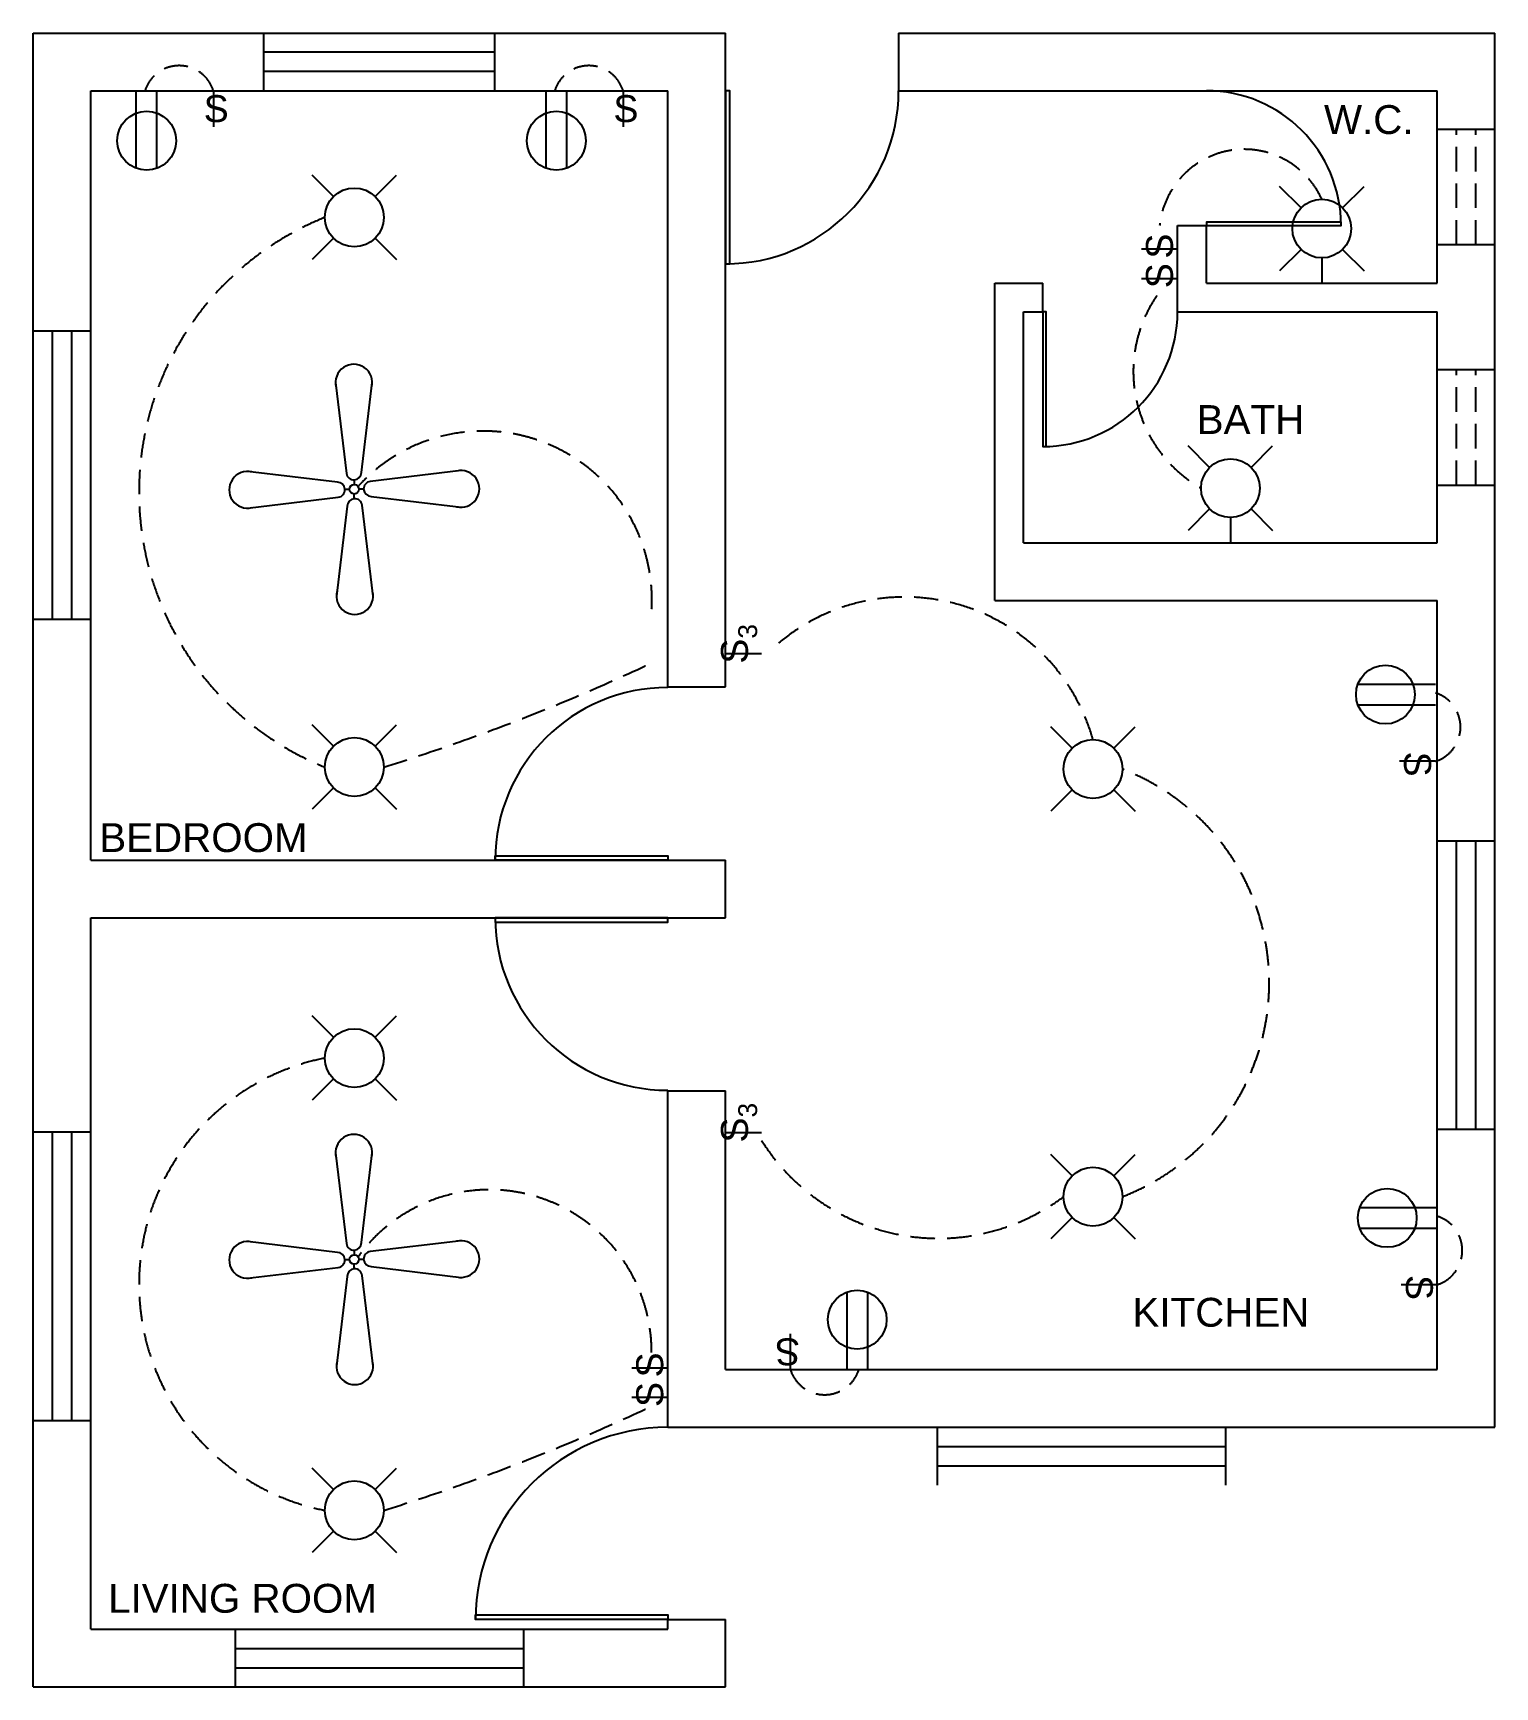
# Model space of a CAD drawing. Header units: millimetres. Extents: x 1424 to 9024, y 1228 to 9828.
import ezdxf

# ---------------------------------------------------------------- set-up
doc = ezdxf.new("R2010")
doc.units = ezdxf.units.MM
doc.header["$LTSCALE"] = 20
doc.linetypes.add('HIDDEN', pattern=[9.525, 6.35, -3.175])
for name, color, linetype in [('Electrcial hiddenn', 241, 'HIDDEN'), ('Electrical', 211, 'Continuous'), ('Text', 30, 'Continuous'), ('Vent', 41, 'HIDDEN'), ('Wall', 80, 'Continuous'), ('Window', 50, 'Continuous')]:
    doc.layers.add(name, color=color, linetype=linetype)
doc.styles.get("Standard").update_dxf_attribs({"font": 'arial.ttf'})

# ---------------------------------------------------------------- blocks, each defined once
blk = doc.blocks.new('*U1')
at = {"layer": 'Electrical'}
blk.add_line((-55.6, -55.6), (55.6, 55.6), dxfattribs=at)
blk = doc.blocks.new('*U2')
at = {"layer": 'Electrical', "color": 0, "linetype": 'ByBlock', "lineweight": -2, "transparency": 16777216}
for p, rotation in [((2821.9, 4617.1), 90.00000000000001), ((2821.9, 4289.6), 180), ((3149.4, 4289.6), 270)]:
    blk.add_blockref('*U1', p, dxfattribs=dict(at, rotation=rotation))
blk.add_blockref('*U1', (3149.4, 4617.1), dxfattribs=at)
blk = doc.blocks.new('*U3')
at = {"layer": 'Electrical'}
blk.add_line((-55.6, -55.6), (55.6, 55.6), dxfattribs=at)
blk = doc.blocks.new('*U4')
at = {"layer": 'Electrical', "color": 0, "linetype": 'ByBlock', "lineweight": -2, "transparency": 16777216}
for p, rotation in [((2821.9, 4617.1), 90.00000000000001), ((2821.9, 4289.6), 180), ((3149.4, 4289.6), 270)]:
    blk.add_blockref('*U3', p, dxfattribs=dict(at, rotation=rotation))
blk.add_blockref('*U3', (3149.4, 4617.1), dxfattribs=at)
blk = doc.blocks.new('*U5')
at = {"layer": 'Electrical'}
for p, q in [((217.5, 95.5), (-254.4, 38.8)), ((-288.7, -2.3), (-313, -2.3)), ((-249.7, -39), (217.5, -95.5))]:
    blk.add_line(p, q, dxfattribs=at)
for centre, radius, start, end in [((217.5, 0), 95.5, 256.20685, 103.72505), ((-249.7, 0), 39, 96.86252, 270)]:
    blk.add_arc(centre, radius, start, end, dxfattribs=at)
blk = doc.blocks.new('*U6')
at = {"layer": 'Electrical', "color": 0, "linetype": 'ByBlock', "lineweight": -2, "transparency": 16777216}
for p, rotation in [((3003.8, 3787.7), 90), ((2668.7, 3447.9), 180), ((3008.4, 3112.9), 270)]:
    blk.add_blockref('*U5', p, dxfattribs=dict(at, rotation=rotation))
blk.add_blockref('*U5', (3343.5, 3452.6), dxfattribs=at)
blk = doc.blocks.new('*U8')
at = {"layer": 'Electrical'}
blk.add_line((-55.6, -55.6), (55.6, 55.6), dxfattribs=at)
blk = doc.blocks.new('*U10')
at = {"layer": 'Electrical', "color": 0, "linetype": 'ByBlock', "lineweight": -2, "transparency": 16777216}
for p, rotation in [((2821.9, 4617.1), 90.00000000000001), ((2821.9, 4289.6), 180), ((3149.4, 4289.6), 270)]:
    blk.add_blockref('*U8', p, dxfattribs=dict(at, rotation=rotation))
blk.add_blockref('*U8', (3149.4, 4617.1), dxfattribs=at)
blk = doc.blocks.new('*U11')
at = {"layer": 'Electrical'}
blk.add_line((-55.6, -55.6), (55.6, 55.6), dxfattribs=at)
blk = doc.blocks.new('*U12')
at = {"layer": 'Electrical', "color": 0, "linetype": 'ByBlock', "lineweight": -2, "transparency": 16777216}
for p, rotation in [((2821.9, 4617.1), 90.00000000000001), ((2821.9, 4289.6), 180), ((3149.4, 4289.6), 270)]:
    blk.add_blockref('*U11', p, dxfattribs=dict(at, rotation=rotation))
blk.add_blockref('*U11', (3149.4, 4617.1), dxfattribs=at)
blk = doc.blocks.new('*U13')
at = {"layer": 'Electrical'}
for p, q in [((217.5, 95.5), (-254.4, 38.8)), ((-288.7, -2.3), (-313, -2.3)), ((-249.7, -39), (217.5, -95.5))]:
    blk.add_line(p, q, dxfattribs=at)
for centre, radius, start, end in [((217.5, 0), 95.5, 256.20685, 103.72505), ((-249.7, 0), 39, 96.86252, 270)]:
    blk.add_arc(centre, radius, start, end, dxfattribs=at)
blk = doc.blocks.new('*U14')
at = {"layer": 'Electrical', "color": 0, "linetype": 'ByBlock', "lineweight": -2, "transparency": 16777216}
for p, rotation in [((3003.8, 3787.7), 90), ((2668.7, 3447.9), 180), ((3008.4, 3112.9), 270)]:
    blk.add_blockref('*U13', p, dxfattribs=dict(at, rotation=rotation))
blk.add_blockref('*U13', (3343.5, 3452.6), dxfattribs=at)
blk = doc.blocks.new('*U17')
at = {"layer": 'Electrical'}
blk.add_line((-55.6, -55.6), (55.6, 55.6), dxfattribs=at)
blk = doc.blocks.new('*U19')
at = {"layer": 'Electrical', "color": 0, "linetype": 'ByBlock', "lineweight": -2, "transparency": 16777216}
for p, rotation in [((2821.9, 4617.1), 90.00000000000001), ((2821.9, 4289.6), 180), ((3149.4, 4289.6), 270)]:
    blk.add_blockref('*U17', p, dxfattribs=dict(at, rotation=rotation))
blk.add_blockref('*U17', (3149.4, 4617.1), dxfattribs=at)
blk = doc.blocks.new('*U20')
at = {"layer": 'Electrical'}
blk.add_line((-55.6, -55.6), (55.6, 55.6), dxfattribs=at)
blk = doc.blocks.new('*U21')
at = {"layer": 'Electrical', "color": 0, "linetype": 'ByBlock', "lineweight": -2, "transparency": 16777216}
for p, rotation in [((2821.9, 4617.1), 90.00000000000001), ((2821.9, 4289.6), 180), ((3149.4, 4289.6), 270)]:
    blk.add_blockref('*U20', p, dxfattribs=dict(at, rotation=rotation))
blk.add_blockref('*U20', (3149.4, 4617.1), dxfattribs=at)
blk = doc.blocks.new('*U22')
at = {"layer": 'Electrical'}
blk.add_line((-55.6, -55.6), (55.6, 55.6), dxfattribs=at)
blk = doc.blocks.new('*U24')
at = {"layer": 'Electrical', "color": 0, "linetype": 'ByBlock', "lineweight": -2, "transparency": 16777216}
for p, rotation in [((2821.9, 4617.1), 90.00000000000001), ((2821.9, 4289.6), 180), ((3149.4, 4289.6), 270)]:
    blk.add_blockref('*U22', p, dxfattribs=dict(at, rotation=rotation))
blk.add_blockref('*U22', (3149.4, 4617.1), dxfattribs=at)
blk = doc.blocks.new('*U25')
at = {"layer": 'Electrical'}
blk.add_line((-55.6, -55.6), (55.6, 55.6), dxfattribs=at)
blk = doc.blocks.new('*U27')
at = {"layer": 'Electrical', "color": 0, "linetype": 'ByBlock', "lineweight": -2, "transparency": 16777216}
for p, rotation in [((2821.9, 4617.1), 90.00000000000001), ((2821.9, 4289.6), 180), ((3149.4, 4289.6), 270)]:
    blk.add_blockref('*U25', p, dxfattribs=dict(at, rotation=rotation))
blk.add_blockref('*U25', (3149.4, 4617.1), dxfattribs=at)

msp = doc.modelspace()

# ---------------------------------------------------------------- linework, layer by layer
at = {"layer": 'Electrcial hiddenn'}
for centre, radius, start, end in [((2183.5, 9471.5), 186.7, 17.50306, 162.49694), ((4313.7, 9471.5), 186.7, 17.50306, 162.49694), ((7720.9, 8780.1), 443, 24.5344, 173.84737), ((3514.6, 7440), 1540, 111.87285, 248.12715), ((7842.6, 8067.8), 698.7, 145.56892, 240.25497), ((3763.5, 6880.4), 877.6, 356.81892, 137.80953), ((5955.7, 5878.7), 1016.4, 15.68601, 132.42312), ((73.5, 16229.1), 10699.6, 287.25204, 295.18596), ((8658.4, 6218.9), 186.7, 287.50306, 72.49694), ((6659, 4888.5), 1191.6, 291.0606, 68.9394), ((3173.2, 3321.5), 1198.6, 101.17617, 258.82383), ((6131, 4645.5), 1085.4, 212.02908, 306.81557), ((3796.1, 2969.4), 843.6, 359.80138, 144.03467), ((8667.8, 3497.3), 186.7, 287.50306, 72.49694), ((5539.2, 2933.8), 186.7, 197.50306, 342.49694), ((73.5, 12363.9), 10699.6, 287.25204, 295.18596)]:
    msp.add_arc(centre, radius, start, end, dxfattribs=at)
at = {"layer": 'Electrical'}
for p, q in [((1960.7, 9124.6), (1960.7, 9527.6)), ((2068.1, 9124.6), (2068.1, 9527.6)), ((2361.6, 9527.6), (2361.6, 9340.7)), ((4090.9, 9124.6), (4090.9, 9527.6)), ((4198.2, 9124.6), (4198.2, 9527.6)), ((4491.8, 9527.6), (4491.8, 9340.7)), ((7187, 8705.4), (7373.9, 8705.4)), ((8123.9, 8658.2), (8123.9, 8527.6)), ((7187, 8551.6), (7373.9, 8551.6)), ((7648.9, 7308.2), (7648.9, 7177.6)), ((5210.8, 6599), (5023.9, 6599)), ((8311.5, 6441.7), (8714.5, 6441.7)), ((8311.5, 6334.3), (8714.5, 6334.3)), ((8714.5, 6040.8), (8527.6, 6040.8)), ((5210.8, 4109.2), (5023.9, 4109.2)), ((8320.8, 3720.1), (8723.9, 3720.1)), ((8320.8, 3612.7), (8723.9, 3612.7)), ((5654.7, 3280.7), (5654.7, 2877.6)), ((5762, 3280.7), (5762, 2877.6)), ((8723.9, 3319.2), (8537, 3319.2)), ((5361.1, 2877.6), (5361.1, 3064.5)), ((4537, 2887.6), (4723.9, 2887.6)), ((4537, 2733.8), (4723.9, 2733.8))]:
    msp.add_line(p, q, dxfattribs=at)
for centre, radius in [((2014.4, 9267.8), 152.9), ((4144.5, 9267.8), 152.9), ((3093.8, 8869.1), 152.9), ((8123.9, 8811.1), 152.9), ((7648.9, 7461.1), 152.9), ((3093.8, 7455.2), 24.4), ((8454.7, 6388), 152.9), ((3093.8, 6010.9), 152.9), ((6934.3, 6000.5), 152.9), ((3093.8, 4497.3), 152.9), ((6934.3, 3776.6), 152.9), ((8464.1, 3666.4), 152.9), ((3093.8, 3450.3), 24.4), ((5708.4, 3137.5), 152.9), ((3093.8, 2145.6), 152.9)]:
    msp.add_circle(centre, radius, dxfattribs=at)
at = {"layer": 'Vent'}
for p, q in [((8823.9, 8727.6), (8823.9, 9327.6)), ((8923.9, 8727.6), (8923.9, 9327.6)), ((8823.9, 7477.6), (8823.9, 8077.6)), ((8923.9, 7477.6), (8923.9, 8077.6))]:
    msp.add_line(p, q, dxfattribs=at)
at = {"layer": 'Wall'}
for p, q in [((1423.9, 1227.6), (1423.9, 9827.6)), ((1423.9, 9827.6), (5023.9, 9827.6)), ((5023.9, 6427.6), (5023.9, 9827.6)), ((5923.9, 9827.6), (9023.9, 9827.6)), ((5923.9, 9827.6), (5923.9, 9527.6)), ((9023.9, 2577.6), (9023.9, 9827.6)), ((1723.9, 9527.6), (4723.9, 9527.6)), ((1723.9, 5527.6), (1723.9, 9527.6)), ((4723.9, 6427.6), (4723.9, 9527.6)), ((5923.9, 9527.6), (8723.9, 9527.6)), ((8723.9, 8527.6), (8723.9, 9527.6)), ((7373.9, 8377.6), (7373.9, 8827.6)), ((7373.9, 8827.6), (7523.9, 8827.6)), ((7523.9, 8527.6), (7523.9, 8827.6)), ((6423.9, 8527.6), (6673.9, 8527.6)), ((6423.9, 6877.6), (6423.9, 8527.6)), ((6673.9, 8377.6), (6673.9, 8527.6)), ((7523.9, 8527.6), (8723.9, 8527.6)), ((6573.9, 7177.6), (6573.9, 8377.6)), ((6573.9, 8377.6), (6673.9, 8377.6)), ((7373.9, 8377.6), (8723.9, 8377.6)), ((8723.9, 7177.6), (8723.9, 8377.6)), ((6573.9, 7177.6), (8723.9, 7177.6)), ((6423.9, 6877.6), (8723.9, 6877.6)), ((8723.9, 2877.6), (8723.9, 6877.6)), ((4723.9, 6427.6), (5023.9, 6427.6)), ((1723.9, 5527.6), (5023.9, 5527.6)), ((5023.9, 5227.6), (5023.9, 5527.6)), ((1723.9, 1527.6), (1723.9, 5227.6)), ((1723.9, 5227.6), (5023.9, 5227.6)), ((4723.9, 2577.6), (4723.9, 4327.6)), ((4723.9, 4327.6), (5023.9, 4327.6)), ((5023.9, 2877.6), (5023.9, 4327.6)), ((5023.9, 2877.6), (8723.9, 2877.6)), ((4723.9, 2577.6), (9023.9, 2577.6)), ((4723.9, 1527.6), (4723.9, 1577.6)), ((4723.9, 1577.6), (5023.9, 1577.6)), ((5023.9, 1227.6), (5023.9, 1577.6)), ((1723.9, 1527.6), (4723.9, 1527.6)), ((1423.9, 1227.6), (5023.9, 1227.6))]:
    msp.add_line(p, q, dxfattribs=at)
for points in [[(5023.9, 9527.6), (5023.9, 8627.6), (5046.4, 8627.6), (5046.4, 9527.6)], [(7523.9, 8827.6), (8223.9, 8827.6), (8223.9, 8845.1), (7523.9, 8845.1)], [(6673.9, 8377.6), (6673.9, 7677.6), (6691.4, 7677.6), (6691.4, 8377.6)], [(4723.9, 5527.6), (3826.6, 5527.6), (3826.6, 5550.1), (4723.9, 5550.1)], [(4723.9, 5227.6), (3826.6, 5227.6), (3826.6, 5205.2), (4723.9, 5205.2)], [(4723.9, 1577.6), (3723.9, 1577.6), (3723.9, 1602.6), (4723.9, 1602.6)]]:
    msp.add_lwpolyline(points, close=True, dxfattribs=at)
for centre, radius, start, end in [((5023.9, 9527.6), 900, 270, 0), ((7523.9, 8827.6), 700, 0, 90), ((6673.9, 8377.6), 700, 270, 0), ((4723.9, 5527.6), 897.3, 90, 180), ((4723.9, 5227.6), 897.3, 180, 270), ((4723.9, 1577.6), 1000, 90, 180)]:
    msp.add_arc(centre, radius, start, end, dxfattribs=at)
at = {"layer": 'Window'}
for p, q in [((2623.9, 9527.6), (2623.9, 9827.6)), ((3823.9, 9527.6), (3823.9, 9827.6)), ((3823.9, 9727.6), (2623.9, 9727.6)), ((3823.9, 9627.6), (2623.9, 9627.6)), ((8723.9, 9327.6), (9023.9, 9327.6)), ((8723.9, 8727.6), (9023.9, 8727.6)), ((1723.9, 8277.6), (1423.9, 8277.6)), ((1523.9, 8277.6), (1523.9, 6777.6)), ((1623.9, 8277.6), (1623.9, 6777.6)), ((8723.9, 8077.6), (9023.9, 8077.6)), ((8723.9, 7477.6), (9023.9, 7477.6)), ((1723.9, 6777.6), (1423.9, 6777.6)), ((8723.9, 5627.6), (9023.9, 5627.6)), ((8823.9, 4127.6), (8823.9, 5627.6)), ((8923.9, 4127.6), (8923.9, 5627.6)), ((1723.9, 4111.9), (1423.9, 4111.9)), ((1523.9, 4111.9), (1523.9, 2611.9)), ((1623.9, 4111.9), (1623.9, 2611.9)), ((8723.9, 4127.6), (9023.9, 4127.6)), ((1723.9, 2611.9), (1423.9, 2611.9)), ((6123.9, 2577.6), (6123.9, 2277.6)), ((7623.9, 2577.6), (7623.9, 2277.6)), ((6123.9, 2477.6), (7623.9, 2477.6)), ((6123.9, 2377.6), (7623.9, 2377.6)), ((2473.9, 1527.6), (2473.9, 1227.6)), ((3973.9, 1527.6), (3973.9, 1227.6)), ((2473.9, 1427.6), (3973.9, 1427.6)), ((2473.9, 1327.6), (3973.9, 1327.6))]:
    msp.add_line(p, q, dxfattribs=at)

# ---------------------------------------------------------------- block references
at = {"layer": 'Electrical'}
for name, p in [('*U10', (108.1, 4415.7)), ('*U24', (5138.3, 4357.8)), ('*U14', (87.7, 4004.9)), ('*U27', (4663.3, 3007.8)), ('*U12', (108.1, 1557.5)), ('*U19', (3948.6, 1547.2)), ('*U2', (108.1, 44)), ('*U6', (87.7, 0)), ('*U21', (3948.6, -676.8)), ('*U4', (108.1, -2307.7))]:
    msp.add_blockref(name, p, dxfattribs=at)

# ---------------------------------------------------------------- texts
at = {"layer": 'Electrical', "char_height": 140, "attachment_point": 1}
for insert in [(2310.8, 9504.8), (4440.9, 9504.8)]:
    msp.add_mtext_dynamic_manual_height_columns('S', width=382.836, gutter_width=8.75, heights=[0], dxfattribs=dict(at, insert=insert))
at = {"layer": 'Electrical', "char_height": 140}
for s, insert, attachment_point, rotation in [('S', (7209.8, 8654.5), 1, 90), ('S', (7209.8, 8500.7), 1, 90), ('\\A1;S{\\H0.7x;\\S^ 3;}', (5188, 6548.1), 7, 90), ('S', (8691.7, 6091.6), 1, 270), ('\\A1;S{\\H0.7x;\\S^ 3;}', (5188, 4058.3), 7, 90), ('S', (8701.1, 3370), 1, 270), ('S', (5412, 2900.4), 1, 180), ('S', (4559.8, 2836.7), 1, 90), ('S', (4559.8, 2682.9), 1, 90)]:
    msp.add_mtext_dynamic_manual_height_columns(s, width=382.836, gutter_width=8.75, heights=[0], dxfattribs=dict(at, insert=insert, attachment_point=attachment_point, rotation=rotation))
at = {"layer": 'Text', "char_height": 150, "attachment_point": 1}
for s, insert in [('W.C.', (8135.3, 9452.9)), ('BATH ', (7473.7, 7893)), ('BEDROOM ', (1768.1, 5719.1)), ('KITCHEN', (7139.7, 3250.8)), ('LIVING ROOM ', (1814.2, 1763.5))]:
    msp.add_mtext_dynamic_manual_height_columns(s, width=1639.369, gutter_width=12.5, heights=[734.7], dxfattribs=dict(at, insert=insert))

doc.saveas('drawing.dxf')
